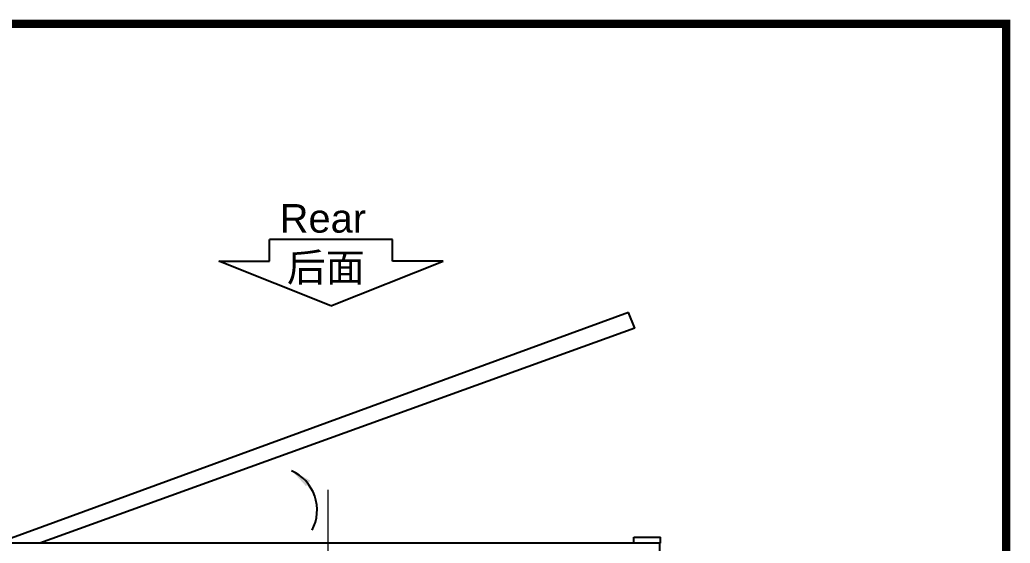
# Model space of a CAD drawing. Extents: x 81437 to 204847, y -54769 to -29444.
# Drawn here: x 84496 to 85675, y -47574 to -46950 of the extents above; entities that cross this region are included whole.
import ezdxf
from ezdxf.enums import TextEntityAlignment as Align
from ezdxf.lldxf.tags import DXFTag

# ---------------------------------------------------------------- set-up
doc = ezdxf.new("R2010")
doc.units = 0
doc.header["$LTSCALE"] = 100
doc.header["$MEASUREMENT"] = 0
for name, color, linetype in [('PANEL', 7, 'Continuous'), ('PARTS', 6, 'Continuous'), ('t', 1, 'Continuous')]:
    doc.layers.add(name, color=color, linetype=linetype)
doc.styles.add('HZ', font='arial.ttf', dxfattribs={"width": 0.7})
doc.styles.get("Standard").update_dxf_attribs({"font": ''})
doc.styles.add('微软雅黑', font='')
doc.styles.get('Standard').set_extended_font_data('SimSun')
doc.styles.get('微软雅黑').set_extended_font_data('Microsoft YaHei')
tags = doc.linetypes.add('CENTER', pattern=[2, 1.25, -0.25, 0.25, -0.25]).pattern_tags.tags
tags[10:11] = [DXFTag(74, 4), DXFTag(75, 0), DXFTag(340, '0'), DXFTag(46, 1.0), DXFTag(50, 0.0), DXFTag(44, 0.0), DXFTag(45, 0.0)]
tags[8:9] = [DXFTag(74, 4), DXFTag(75, 0), DXFTag(340, '0'), DXFTag(46, 1.0), DXFTag(50, 0.0), DXFTag(44, 0.0), DXFTag(45, 0.0)]
tags[6:7] = [DXFTag(74, 4), DXFTag(75, 0), DXFTag(340, '0'), DXFTag(46, 1.0), DXFTag(50, 0.0), DXFTag(44, 0.0), DXFTag(45, 0.0)]
tags[4:5] = [DXFTag(74, 4), DXFTag(75, 0), DXFTag(340, '0'), DXFTag(46, 1.0), DXFTag(50, 0.0), DXFTag(44, 0.0), DXFTag(45, 0.0)]
tags = doc.linetypes.add('HIDDEN', pattern=[0.375, 0.25, -0.125]).pattern_tags.tags
tags[6:7] = [DXFTag(74, 4), DXFTag(75, 0), DXFTag(340, '0'), DXFTag(46, 1.0), DXFTag(50, 0.0), DXFTag(44, 0.0), DXFTag(45, 0.0)]
tags[4:5] = [DXFTag(74, 4), DXFTag(75, 0), DXFTag(340, '0'), DXFTag(46, 1.0), DXFTag(50, 0.0), DXFTag(44, 0.0), DXFTag(45, 0.0)]

# ---------------------------------------------------------------- blocks, each defined once
blk = doc.blocks.new('图框')
at = {"layer": 't', "color": 7, "const_width": 9.62}
blk.add_lwpolyline([(4109.5, -3210.4), (4109.5, -58.9), (-6.2, -58.9), (-6.2, -3210.4)], close=True, dxfattribs=at)
at = {"color": 7, "style": '微软雅黑', "flags": 8}
for tag, p, height in [('DWG.NAME:', (1375.5, -2969.2), 25), ('DWG.NO.:', (3122, -3089.3), 24), ('图纸编号', (3309.2, -3111.3), 24), ('FILENO.:', (3122.5, -3165), 24), ('文档号', (3311.6, -3183), 24)]:
    blk.add_attdef(tag, p, '', height=height, dxfattribs=at)
at = {"color": 7, "style": '微软雅黑', "width": 0.8, "flags": 8}
for tag, p, height in [('PROJECTNAME:', (3119.3, -2971.7), 24), ('PROJECT_NAME', (3324.7, -2969.2), 25)]:
    blk.add_attdef(tag, p, '', height=height, dxfattribs=at)
at = {"color": 7, "style": '微软雅黑', "flags": 8}
for tag, p in [('图纸名称:', (1371.6, -3024.8)), ('项目名称', (3272.9, -3045.6))]:
    blk.add_attdef(tag, text='', height=25, dxfattribs=at).set_placement(p, align=Align.BOTTOM_LEFT)
for tag, height, width, p in [('RENLIU', 24, 0.7, (692, -3009.2)), ('SHUFENWANG', 24, 0.7, (879.6, -3009.2)), ('FANGHOU', 24, 0.7, (1063.6, -3009.2)), ('DANDANLI', 24, 0.7, (1243.9, -3009.2)), ('#10STATIONONTROLCABINETCOVER', 30, 0.6, (1771.7, -3076)), ('HANGZHOUHOLLYSYSAUTOMATIONCO.,LTD.', 24, 0.7, (2763.9, -3104.6))]:
    blk.add_attdef(tag, text='', height=height, dxfattribs=dict(at, width=width)).set_placement(p, align=Align.MIDDLE)
for tag, height, p in [('设计时间', 23, (207.7, -3033.7)), ('刘仁', 23, (692, -3061.1)), ('王姝芬', 23, (879.6, -3061.1)), ('侯方', 23, (1063.6, -3061.1)), ('李丹丹', 23, (1243.9, -3061.1)), ('PAGEXOFX', 24, (3947.6, -3097.9)), ('REV.', 24, (53.2, -3121.9)), ('DATE', 24, (202.7, -3121.9)), ('DESCRIPTION', 24, (445.6, -3121.9)), ('PREPARED', 24, (692, -3121.9)), ('CHECKED', 24, (879.6, -3121.9)), ('SIGNED', 24, (1063.6, -3121.9)), ('APPROVED', 24, (1243.9, -3121.9)), ('图纸名称', 30, (1771.7, -3153.6)), ('第几页共几页', 24, (3947.6, -3172.9))]:
    blk.add_attdef(tag, text='', height=height, dxfattribs=at).set_placement(p, align=Align.MIDDLE)
at = {"color": 7, "flags": 8}
blk.add_attdef('A', text='', height=23, dxfattribs=at).set_placement((53.7, -3033.7), align=Align.MIDDLE)

msp = doc.modelspace()

# ---------------------------------------------------------------- linework, layer by layer
at = {"color": 1, "linetype": 'CENTER', "lineweight": 20}
msp.add_line((84862.9, -48453.7), (84862.9, -47509.9), dxfattribs=at)
at = {"color": 7, "linetype": 'Continuous'}
for p, q in [((85257.4, -47573.5), (84470, -47573.5)), ((85226.7, -47566.5), (85258.7, -47566.5)), ((85226.7, -47573.5), (85226.7, -47566.5)), ((85257.4, -47573.5), (85257.4, -47592)), ((85258.7, -47573.5), (85258.7, -47566.5))]:
    msp.add_line(p, q, dxfattribs=at)
at = {"layer": 'PANEL', "linetype": 'HIDDEN'}
for p, q in [((85220.3, -47298.9), (84469, -47573.5)), ((85228.1, -47317.4), (85220.3, -47298.9)), ((85228.1, -47317.4), (84519.3, -47573.5))]:
    msp.add_line(p, q, dxfattribs=at)
at = {"layer": 'PANEL'}
msp.add_arc((84798, -47534.1), 51.5, 332.1889, 65.7191, dxfattribs=at)
at = {"layer": 'PANEL', "color": 0, "linetype": 'ByBlock'}
msp.add_solid([(84841.5, -47499.1), (84836.4, -47505.6), (84819.3, -47486.9)], dxfattribs=at)
at = {"layer": 'PARTS', "color": 7}
for p, q in [((84939.5, -47211.8), (84792.7, -47211.8)), ((84792.7, -47237.6), (84792.7, -47211.8)), ((84939.5, -47237.6), (84939.5, -47211.8)), ((84866.1, -47291), (84732.5, -47237.6)), ((84732.5, -47237.6), (84792.7, -47237.6)), ((84866.1, -47291), (84999.8, -47237.6)), ((84999.8, -47237.6), (84939.5, -47237.6))]:
    msp.add_line(p, q, dxfattribs=at)

# ---------------------------------------------------------------- block references
at = {"color": 1}
msp.add_blockref('图框', (81560.7, -46896.2), dxfattribs=at)

# ---------------------------------------------------------------- texts
at = {"color": 7, "style": 'HZ'}
for s, p in [('Rear', (84805, -47203.7)), ('后面', (84813.6, -47262.1))]:
    msp.add_text(s, height=34, dxfattribs=at).set_placement(p)

doc.saveas('drawing.dxf')
